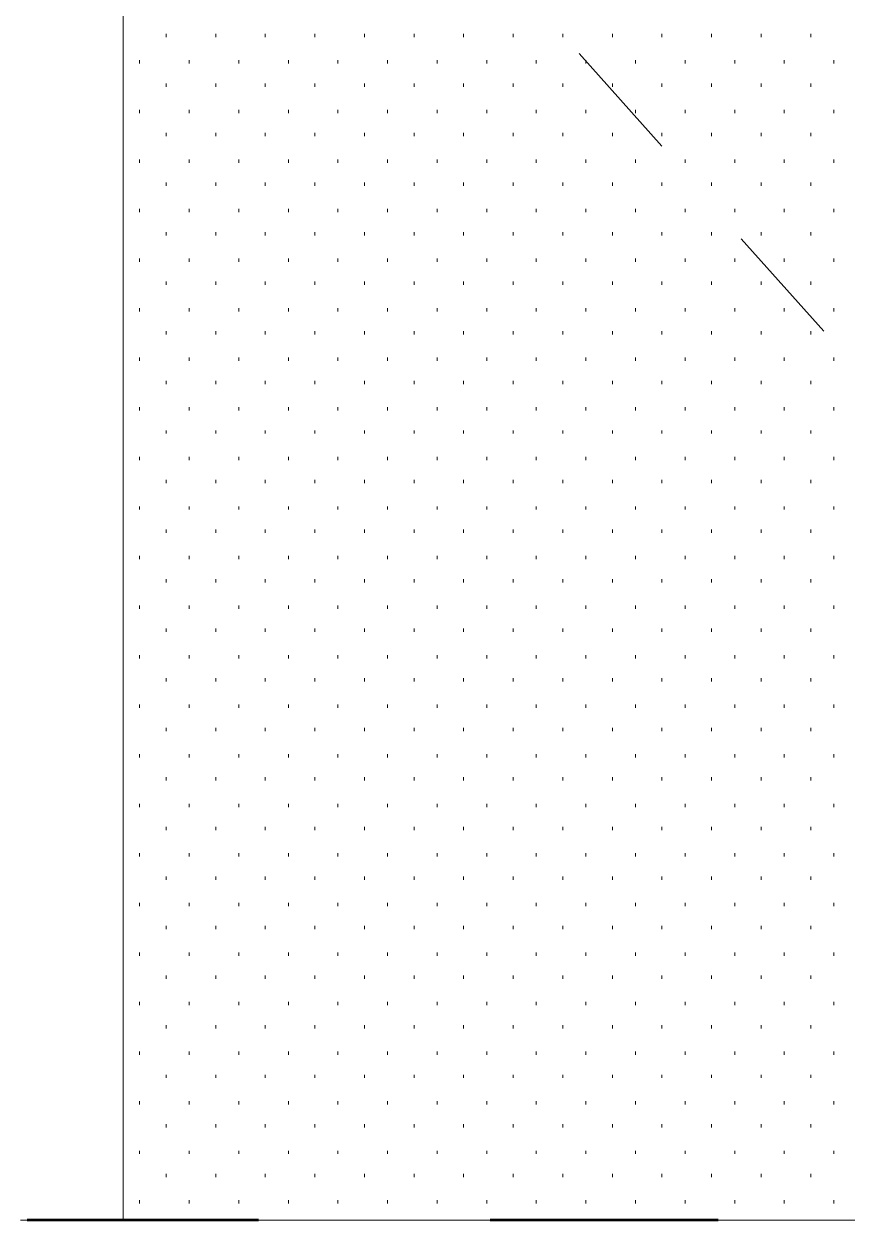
# Model space of a CAD drawing. Header units: inches. Extents: x -6061 to 13621, y -296 to 7483.
# Drawn here: x -5353.18 to -5333.24, y 286.85 to 315.85 of the extents above; entities that cross this region are included whole.
import ezdxf

# ---------------------------------------------------------------- set-up
doc = ezdxf.new("R2010")
doc.units = ezdxf.units.IN
doc.header["$MEASUREMENT"] = 0
doc.layers.get('0').update_dxf_attribs({"linetype": 'CONTINUOUS'})

msp = doc.modelspace()

# ---------------------------------------------------------------- linework, layer by layer
at = {"color": 7, "linetype": 'Continuous', "lineweight": 9, "true_color": 0x000007}
for p, q in [((-5350.77605, 286.85294), (-5350.77605, 370.94796)), ((-5350.77605, 368.38507), (-5350.77605, 286.85294)), ((-5337.7213, 312.88235), (-5339.72357, 315.12489)), ((-5333.79687, 308.39728), (-5335.79913, 310.63982)), ((-5350.77605, 286.85294), (-5353.25886, 286.85294)), ((-5353.25886, 286.85294), (-5350.77605, 286.85294)), ((-5350.77605, 286.85294), (-5314.73533, 286.85294)), ((-5314.73533, 286.85294), (-5350.77605, 286.85294))]:
    msp.add_line(p, q, dxfattribs=at)
at = {"color": 7, "linetype": 'Continuous', "lineweight": 9, "true_color": 0xffffff}
for p, q in [((-5349.73488, 315.52534), (-5349.73488, 315.60543)), ((-5348.53352, 315.52534), (-5348.53352, 315.60543)), ((-5347.33216, 315.52534), (-5347.33216, 315.60543)), ((-5346.13081, 315.52534), (-5346.13081, 315.60543)), ((-5344.92945, 315.52534), (-5344.92945, 315.60543)), ((-5343.72809, 315.52534), (-5343.72809, 315.60543)), ((-5342.52673, 315.52534), (-5342.52673, 315.60543)), ((-5341.32538, 315.52534), (-5341.32538, 315.60543)), ((-5340.12402, 315.52534), (-5340.12402, 315.60543)), ((-5338.92266, 315.52534), (-5338.92266, 315.60543)), ((-5337.7213, 315.52534), (-5337.7213, 315.60543)), ((-5336.51995, 315.52534), (-5336.51995, 315.60543)), ((-5335.31859, 315.52534), (-5335.31859, 315.60543)), ((-5334.11723, 315.52534), (-5334.11723, 315.60543)), ((-5350.3756, 314.88462), (-5350.3756, 314.96471)), ((-5349.17424, 314.88462), (-5349.17424, 314.96471)), ((-5347.97289, 314.88462), (-5347.97289, 314.96471)), ((-5346.77153, 314.88462), (-5346.77153, 314.96471)), ((-5345.57017, 314.88462), (-5345.57017, 314.96471)), ((-5344.36881, 314.88462), (-5344.36881, 314.96471)), ((-5343.16746, 314.88462), (-5343.16746, 314.96471)), ((-5341.9661, 314.88462), (-5341.9661, 314.96471)), ((-5340.76474, 314.88462), (-5340.76474, 314.96471)), ((-5339.56338, 314.88462), (-5339.56338, 314.96471)), ((-5338.36203, 314.88462), (-5338.36203, 314.96471)), ((-5337.16067, 314.88462), (-5337.16067, 314.96471)), ((-5335.95931, 314.88462), (-5335.95931, 314.96471)), ((-5334.75795, 314.88462), (-5334.75795, 314.96471)), ((-5333.5566, 314.88462), (-5333.5566, 314.96471)), ((-5349.73488, 314.32398), (-5349.73488, 314.40407)), ((-5348.53352, 314.32398), (-5348.53352, 314.40407)), ((-5347.33216, 314.32398), (-5347.33216, 314.40407)), ((-5346.13081, 314.32398), (-5346.13081, 314.40407)), ((-5344.92945, 314.32398), (-5344.92945, 314.40407)), ((-5343.72809, 314.32398), (-5343.72809, 314.40407)), ((-5342.52673, 314.32398), (-5342.52673, 314.40407)), ((-5341.32538, 314.32398), (-5341.32538, 314.40407)), ((-5340.12402, 314.32398), (-5340.12402, 314.40407)), ((-5338.92266, 314.32398), (-5338.92266, 314.40407)), ((-5337.7213, 314.32398), (-5337.7213, 314.40407)), ((-5336.51995, 314.32398), (-5336.51995, 314.40407)), ((-5335.31859, 314.32398), (-5335.31859, 314.40407)), ((-5334.11723, 314.32398), (-5334.11723, 314.40407)), ((-5350.3756, 313.68326), (-5350.3756, 313.76335)), ((-5349.17424, 313.68326), (-5349.17424, 313.76335)), ((-5347.97289, 313.68326), (-5347.97289, 313.76335)), ((-5346.77153, 313.68326), (-5346.77153, 313.76335)), ((-5345.57017, 313.68326), (-5345.57017, 313.76335)), ((-5344.36881, 313.68326), (-5344.36881, 313.76335)), ((-5343.16746, 313.68326), (-5343.16746, 313.76335)), ((-5341.9661, 313.68326), (-5341.9661, 313.76335)), ((-5340.76474, 313.68326), (-5340.76474, 313.76335)), ((-5339.56338, 313.68326), (-5339.56338, 313.76335)), ((-5338.36203, 313.68326), (-5338.36203, 313.76335)), ((-5337.16067, 313.68326), (-5337.16067, 313.76335)), ((-5335.95931, 313.68326), (-5335.95931, 313.76335)), ((-5334.75795, 313.68326), (-5334.75795, 313.76335)), ((-5333.5566, 313.68326), (-5333.5566, 313.76335)), ((-5349.73488, 313.12262), (-5349.73488, 313.20271)), ((-5348.53352, 313.12262), (-5348.53352, 313.20271)), ((-5347.33216, 313.12262), (-5347.33216, 313.20271)), ((-5346.13081, 313.12262), (-5346.13081, 313.20271)), ((-5344.92945, 313.12262), (-5344.92945, 313.20271)), ((-5343.72809, 313.12262), (-5343.72809, 313.20271)), ((-5342.52673, 313.12262), (-5342.52673, 313.20271)), ((-5341.32538, 313.12262), (-5341.32538, 313.20271)), ((-5340.12402, 313.12262), (-5340.12402, 313.20271)), ((-5338.92266, 313.12262), (-5338.92266, 313.20271)), ((-5337.7213, 313.12262), (-5337.7213, 313.20271)), ((-5336.51995, 313.12262), (-5336.51995, 313.20271)), ((-5335.31859, 313.12262), (-5335.31859, 313.20271)), ((-5334.11723, 313.12262), (-5334.11723, 313.20271)), ((-5350.3756, 312.4819), (-5350.3756, 312.56199)), ((-5349.17424, 312.4819), (-5349.17424, 312.56199)), ((-5347.97289, 312.4819), (-5347.97289, 312.56199)), ((-5346.77153, 312.4819), (-5346.77153, 312.56199)), ((-5345.57017, 312.4819), (-5345.57017, 312.56199)), ((-5344.36881, 312.4819), (-5344.36881, 312.56199)), ((-5343.16746, 312.4819), (-5343.16746, 312.56199)), ((-5341.9661, 312.4819), (-5341.9661, 312.56199)), ((-5340.76474, 312.4819), (-5340.76474, 312.56199)), ((-5339.56338, 312.4819), (-5339.56338, 312.56199)), ((-5338.36203, 312.4819), (-5338.36203, 312.56199)), ((-5337.16067, 312.4819), (-5337.16067, 312.56199)), ((-5335.95931, 312.4819), (-5335.95931, 312.56199)), ((-5334.75795, 312.4819), (-5334.75795, 312.56199)), ((-5333.5566, 312.4819), (-5333.5566, 312.56199)), ((-5349.73488, 311.92127), (-5349.73488, 312.00136)), ((-5348.53352, 311.92127), (-5348.53352, 312.00136)), ((-5347.33216, 311.92127), (-5347.33216, 312.00136)), ((-5346.13081, 311.92127), (-5346.13081, 312.00136)), ((-5344.92945, 311.92127), (-5344.92945, 312.00136)), ((-5343.72809, 311.92127), (-5343.72809, 312.00136)), ((-5342.52673, 311.92127), (-5342.52673, 312.00136)), ((-5341.32538, 311.92127), (-5341.32538, 312.00136)), ((-5340.12402, 311.92127), (-5340.12402, 312.00136)), ((-5338.92266, 311.92127), (-5338.92266, 312.00136)), ((-5337.7213, 311.92127), (-5337.7213, 312.00136)), ((-5336.51995, 311.92127), (-5336.51995, 312.00136)), ((-5335.31859, 311.92127), (-5335.31859, 312.00136)), ((-5334.11723, 311.92127), (-5334.11723, 312.00136)), ((-5350.3756, 311.28054), (-5350.3756, 311.36063)), ((-5349.17424, 311.28054), (-5349.17424, 311.36063)), ((-5347.97289, 311.28054), (-5347.97289, 311.36063)), ((-5346.77153, 311.28054), (-5346.77153, 311.36063)), ((-5345.57017, 311.28054), (-5345.57017, 311.36063)), ((-5344.36881, 311.28054), (-5344.36881, 311.36063)), ((-5343.16746, 311.28054), (-5343.16746, 311.36063)), ((-5341.9661, 311.28054), (-5341.9661, 311.36063)), ((-5340.76474, 311.28054), (-5340.76474, 311.36063)), ((-5339.56338, 311.28054), (-5339.56338, 311.36063)), ((-5338.36203, 311.28054), (-5338.36203, 311.36063)), ((-5337.16067, 311.28054), (-5337.16067, 311.36063)), ((-5335.95931, 311.28054), (-5335.95931, 311.36063)), ((-5334.75795, 311.28054), (-5334.75795, 311.36063)), ((-5333.5566, 311.28054), (-5333.5566, 311.36063)), ((-5349.73488, 310.71991), (-5349.73488, 310.8)), ((-5348.53352, 310.71991), (-5348.53352, 310.8)), ((-5347.33216, 310.71991), (-5347.33216, 310.8)), ((-5346.13081, 310.71991), (-5346.13081, 310.8)), ((-5344.92945, 310.71991), (-5344.92945, 310.8)), ((-5343.72809, 310.71991), (-5343.72809, 310.8)), ((-5342.52673, 310.71991), (-5342.52673, 310.8)), ((-5341.32538, 310.71991), (-5341.32538, 310.8)), ((-5340.12402, 310.71991), (-5340.12402, 310.8)), ((-5338.92266, 310.71991), (-5338.92266, 310.8)), ((-5337.7213, 310.71991), (-5337.7213, 310.8)), ((-5336.51995, 310.71991), (-5336.51995, 310.8)), ((-5335.31859, 310.71991), (-5335.31859, 310.8)), ((-5334.11723, 310.71991), (-5334.11723, 310.8)), ((-5350.3756, 310.07919), (-5350.3756, 310.15928)), ((-5349.17424, 310.07919), (-5349.17424, 310.15928)), ((-5347.97289, 310.07919), (-5347.97289, 310.15928)), ((-5346.77153, 310.07919), (-5346.77153, 310.15928)), ((-5345.57017, 310.07919), (-5345.57017, 310.15928)), ((-5344.36881, 310.07919), (-5344.36881, 310.15928)), ((-5343.16746, 310.07919), (-5343.16746, 310.15928)), ((-5341.9661, 310.07919), (-5341.9661, 310.15928)), ((-5340.76474, 310.07919), (-5340.76474, 310.15928)), ((-5339.56338, 310.07919), (-5339.56338, 310.15928)), ((-5338.36203, 310.07919), (-5338.36203, 310.15928)), ((-5337.16067, 310.07919), (-5337.16067, 310.15928)), ((-5335.95931, 310.07919), (-5335.95931, 310.15928)), ((-5334.75795, 310.07919), (-5334.75795, 310.15928)), ((-5333.5566, 310.07919), (-5333.5566, 310.15928)), ((-5349.73488, 309.51855), (-5349.73488, 309.59864)), ((-5348.53352, 309.51855), (-5348.53352, 309.59864)), ((-5347.33216, 309.51855), (-5347.33216, 309.59864)), ((-5346.13081, 309.51855), (-5346.13081, 309.59864)), ((-5344.92945, 309.51855), (-5344.92945, 309.59864)), ((-5343.72809, 309.51855), (-5343.72809, 309.59864)), ((-5342.52673, 309.51855), (-5342.52673, 309.59864)), ((-5341.32538, 309.51855), (-5341.32538, 309.59864)), ((-5340.12402, 309.51855), (-5340.12402, 309.59864)), ((-5338.92266, 309.51855), (-5338.92266, 309.59864)), ((-5337.7213, 309.51855), (-5337.7213, 309.59864)), ((-5336.51995, 309.51855), (-5336.51995, 309.59864)), ((-5335.31859, 309.51855), (-5335.31859, 309.59864)), ((-5334.11723, 309.51855), (-5334.11723, 309.59864)), ((-5350.3756, 308.87783), (-5350.3756, 308.95792)), ((-5349.17424, 308.87783), (-5349.17424, 308.95792)), ((-5347.97289, 308.87783), (-5347.97289, 308.95792)), ((-5346.77153, 308.87783), (-5346.77153, 308.95792)), ((-5345.57017, 308.87783), (-5345.57017, 308.95792)), ((-5344.36881, 308.87783), (-5344.36881, 308.95792)), ((-5343.16746, 308.87783), (-5343.16746, 308.95792)), ((-5341.9661, 308.87783), (-5341.9661, 308.95792)), ((-5340.76474, 308.87783), (-5340.76474, 308.95792)), ((-5339.56338, 308.87783), (-5339.56338, 308.95792)), ((-5338.36203, 308.87783), (-5338.36203, 308.95792)), ((-5337.16067, 308.87783), (-5337.16067, 308.95792)), ((-5335.95931, 308.87783), (-5335.95931, 308.95792)), ((-5334.75795, 308.87783), (-5334.75795, 308.95792)), ((-5333.5566, 308.87783), (-5333.5566, 308.95792)), ((-5349.73488, 308.31719), (-5349.73488, 308.39728)), ((-5348.53352, 308.31719), (-5348.53352, 308.39728)), ((-5347.33216, 308.31719), (-5347.33216, 308.39728)), ((-5346.13081, 308.31719), (-5346.13081, 308.39728)), ((-5344.92945, 308.31719), (-5344.92945, 308.39728)), ((-5343.72809, 308.31719), (-5343.72809, 308.39728)), ((-5342.52673, 308.31719), (-5342.52673, 308.39728)), ((-5341.32538, 308.31719), (-5341.32538, 308.39728)), ((-5340.12402, 308.31719), (-5340.12402, 308.39728)), ((-5338.92266, 308.31719), (-5338.92266, 308.39728)), ((-5337.7213, 308.31719), (-5337.7213, 308.39728)), ((-5336.51995, 308.31719), (-5336.51995, 308.39728)), ((-5335.31859, 308.31719), (-5335.31859, 308.39728)), ((-5334.11723, 308.31719), (-5334.11723, 308.39728)), ((-5350.3756, 307.67647), (-5350.3756, 307.75656)), ((-5349.17424, 307.67647), (-5349.17424, 307.75656)), ((-5347.97289, 307.67647), (-5347.97289, 307.75656)), ((-5346.77153, 307.67647), (-5346.77153, 307.75656)), ((-5345.57017, 307.67647), (-5345.57017, 307.75656)), ((-5344.36881, 307.67647), (-5344.36881, 307.75656)), ((-5343.16746, 307.67647), (-5343.16746, 307.75656)), ((-5341.9661, 307.67647), (-5341.9661, 307.75656)), ((-5340.76474, 307.67647), (-5340.76474, 307.75656)), ((-5339.56338, 307.67647), (-5339.56338, 307.75656)), ((-5338.36203, 307.67647), (-5338.36203, 307.75656)), ((-5337.16067, 307.67647), (-5337.16067, 307.75656)), ((-5335.95931, 307.67647), (-5335.95931, 307.75656)), ((-5334.75795, 307.67647), (-5334.75795, 307.75656)), ((-5333.5566, 307.67647), (-5333.5566, 307.75656)), ((-5349.73488, 307.11584), (-5349.73488, 307.19593)), ((-5348.53352, 307.11584), (-5348.53352, 307.19593)), ((-5347.33216, 307.11584), (-5347.33216, 307.19593)), ((-5346.13081, 307.11584), (-5346.13081, 307.19593)), ((-5344.92945, 307.11584), (-5344.92945, 307.19593)), ((-5343.72809, 307.11584), (-5343.72809, 307.19593)), ((-5342.52673, 307.11584), (-5342.52673, 307.19593)), ((-5341.32538, 307.11584), (-5341.32538, 307.19593)), ((-5340.12402, 307.11584), (-5340.12402, 307.19593)), ((-5338.92266, 307.11584), (-5338.92266, 307.19593)), ((-5337.7213, 307.11584), (-5337.7213, 307.19593)), ((-5336.51995, 307.11584), (-5336.51995, 307.19593)), ((-5335.31859, 307.11584), (-5335.31859, 307.19593)), ((-5334.11723, 307.11584), (-5334.11723, 307.19593)), ((-5350.3756, 306.47511), (-5350.3756, 306.5552)), ((-5349.17424, 306.47511), (-5349.17424, 306.5552)), ((-5347.97289, 306.47511), (-5347.97289, 306.5552)), ((-5346.77153, 306.47511), (-5346.77153, 306.5552)), ((-5345.57017, 306.47511), (-5345.57017, 306.5552)), ((-5344.36881, 306.47511), (-5344.36881, 306.5552)), ((-5343.16746, 306.47511), (-5343.16746, 306.5552)), ((-5341.9661, 306.47511), (-5341.9661, 306.5552)), ((-5340.76474, 306.47511), (-5340.76474, 306.5552)), ((-5339.56338, 306.47511), (-5339.56338, 306.5552)), ((-5338.36203, 306.47511), (-5338.36203, 306.5552)), ((-5337.16067, 306.47511), (-5337.16067, 306.5552)), ((-5335.95931, 306.47511), (-5335.95931, 306.5552)), ((-5334.75795, 306.47511), (-5334.75795, 306.5552)), ((-5333.5566, 306.47511), (-5333.5566, 306.5552)), ((-5349.73488, 305.91448), (-5349.73488, 305.99457)), ((-5348.53352, 305.91448), (-5348.53352, 305.99457)), ((-5347.33216, 305.91448), (-5347.33216, 305.99457)), ((-5346.13081, 305.91448), (-5346.13081, 305.99457)), ((-5344.92945, 305.91448), (-5344.92945, 305.99457)), ((-5343.72809, 305.91448), (-5343.72809, 305.99457)), ((-5342.52673, 305.91448), (-5342.52673, 305.99457)), ((-5341.32538, 305.91448), (-5341.32538, 305.99457)), ((-5340.12402, 305.91448), (-5340.12402, 305.99457)), ((-5338.92266, 305.91448), (-5338.92266, 305.99457)), ((-5337.7213, 305.91448), (-5337.7213, 305.99457)), ((-5336.51995, 305.91448), (-5336.51995, 305.99457)), ((-5335.31859, 305.91448), (-5335.31859, 305.99457)), ((-5334.11723, 305.91448), (-5334.11723, 305.99457)), ((-5350.3756, 305.27376), (-5350.3756, 305.35385)), ((-5349.17424, 305.27376), (-5349.17424, 305.35385)), ((-5347.97289, 305.27376), (-5347.97289, 305.35385)), ((-5346.77153, 305.27376), (-5346.77153, 305.35385)), ((-5345.57017, 305.27376), (-5345.57017, 305.35385)), ((-5344.36881, 305.27376), (-5344.36881, 305.35385)), ((-5343.16746, 305.27376), (-5343.16746, 305.35385)), ((-5341.9661, 305.27376), (-5341.9661, 305.35385)), ((-5340.76474, 305.27376), (-5340.76474, 305.35385)), ((-5339.56338, 305.27376), (-5339.56338, 305.35385)), ((-5338.36203, 305.27376), (-5338.36203, 305.35385)), ((-5337.16067, 305.27376), (-5337.16067, 305.35385)), ((-5335.95931, 305.27376), (-5335.95931, 305.35385)), ((-5334.75795, 305.27376), (-5334.75795, 305.35385)), ((-5333.5566, 305.27376), (-5333.5566, 305.35385)), ((-5349.73488, 304.71312), (-5349.73488, 304.79321)), ((-5348.53352, 304.71312), (-5348.53352, 304.79321)), ((-5347.33216, 304.71312), (-5347.33216, 304.79321)), ((-5346.13081, 304.71312), (-5346.13081, 304.79321)), ((-5344.92945, 304.71312), (-5344.92945, 304.79321)), ((-5343.72809, 304.71312), (-5343.72809, 304.79321)), ((-5342.52673, 304.71312), (-5342.52673, 304.79321)), ((-5341.32538, 304.71312), (-5341.32538, 304.79321)), ((-5340.12402, 304.71312), (-5340.12402, 304.79321)), ((-5338.92266, 304.71312), (-5338.92266, 304.79321)), ((-5337.7213, 304.71312), (-5337.7213, 304.79321)), ((-5336.51995, 304.71312), (-5336.51995, 304.79321)), ((-5335.31859, 304.71312), (-5335.31859, 304.79321)), ((-5334.11723, 304.71312), (-5334.11723, 304.79321)), ((-5350.3756, 304.0724), (-5350.3756, 304.15249)), ((-5349.17424, 304.0724), (-5349.17424, 304.15249)), ((-5347.97289, 304.0724), (-5347.97289, 304.15249)), ((-5346.77153, 304.0724), (-5346.77153, 304.15249)), ((-5345.57017, 304.0724), (-5345.57017, 304.15249)), ((-5344.36881, 304.0724), (-5344.36881, 304.15249)), ((-5343.16746, 304.0724), (-5343.16746, 304.15249)), ((-5341.9661, 304.0724), (-5341.9661, 304.15249)), ((-5340.76474, 304.0724), (-5340.76474, 304.15249)), ((-5339.56338, 304.0724), (-5339.56338, 304.15249)), ((-5338.36203, 304.0724), (-5338.36203, 304.15249)), ((-5337.16067, 304.0724), (-5337.16067, 304.15249)), ((-5335.95931, 304.0724), (-5335.95931, 304.15249)), ((-5334.75795, 304.0724), (-5334.75795, 304.15249)), ((-5333.5566, 304.0724), (-5333.5566, 304.15249)), ((-5349.73488, 303.51176), (-5349.73488, 303.59185)), ((-5348.53352, 303.51176), (-5348.53352, 303.59185)), ((-5347.33216, 303.51176), (-5347.33216, 303.59185)), ((-5346.13081, 303.51176), (-5346.13081, 303.59185)), ((-5344.92945, 303.51176), (-5344.92945, 303.59185)), ((-5343.72809, 303.51176), (-5343.72809, 303.59185)), ((-5342.52673, 303.51176), (-5342.52673, 303.59185)), ((-5341.32538, 303.51176), (-5341.32538, 303.59185)), ((-5340.12402, 303.51176), (-5340.12402, 303.59185)), ((-5338.92266, 303.51176), (-5338.92266, 303.59185)), ((-5337.7213, 303.51176), (-5337.7213, 303.59185)), ((-5336.51995, 303.51176), (-5336.51995, 303.59185)), ((-5335.31859, 303.51176), (-5335.31859, 303.59185)), ((-5334.11723, 303.51176), (-5334.11723, 303.59185)), ((-5350.3756, 302.87104), (-5350.3756, 302.95113)), ((-5349.17424, 302.87104), (-5349.17424, 302.95113)), ((-5347.97289, 302.87104), (-5347.97289, 302.95113)), ((-5346.77153, 302.87104), (-5346.77153, 302.95113)), ((-5345.57017, 302.87104), (-5345.57017, 302.95113)), ((-5344.36881, 302.87104), (-5344.36881, 302.95113)), ((-5343.16746, 302.87104), (-5343.16746, 302.95113)), ((-5341.9661, 302.87104), (-5341.9661, 302.95113)), ((-5340.76474, 302.87104), (-5340.76474, 302.95113)), ((-5339.56338, 302.87104), (-5339.56338, 302.95113)), ((-5338.36203, 302.87104), (-5338.36203, 302.95113)), ((-5337.16067, 302.87104), (-5337.16067, 302.95113)), ((-5335.95931, 302.87104), (-5335.95931, 302.95113)), ((-5334.75795, 302.87104), (-5334.75795, 302.95113)), ((-5333.5566, 302.87104), (-5333.5566, 302.95113)), ((-5349.73488, 302.31041), (-5349.73488, 302.3905)), ((-5348.53352, 302.31041), (-5348.53352, 302.3905)), ((-5347.33216, 302.31041), (-5347.33216, 302.3905)), ((-5346.13081, 302.31041), (-5346.13081, 302.3905)), ((-5344.92945, 302.31041), (-5344.92945, 302.3905)), ((-5343.72809, 302.31041), (-5343.72809, 302.3905)), ((-5342.52673, 302.31041), (-5342.52673, 302.3905)), ((-5341.32538, 302.31041), (-5341.32538, 302.3905)), ((-5340.12402, 302.31041), (-5340.12402, 302.3905)), ((-5338.92266, 302.31041), (-5338.92266, 302.3905)), ((-5337.7213, 302.31041), (-5337.7213, 302.3905)), ((-5336.51995, 302.31041), (-5336.51995, 302.3905)), ((-5335.31859, 302.31041), (-5335.31859, 302.3905)), ((-5334.11723, 302.31041), (-5334.11723, 302.3905)), ((-5350.3756, 301.66968), (-5350.3756, 301.74977)), ((-5349.17424, 301.66968), (-5349.17424, 301.74977)), ((-5347.97289, 301.66968), (-5347.97289, 301.74977)), ((-5346.77153, 301.66968), (-5346.77153, 301.74977)), ((-5345.57017, 301.66968), (-5345.57017, 301.74977)), ((-5344.36881, 301.66968), (-5344.36881, 301.74977)), ((-5343.16746, 301.66968), (-5343.16746, 301.74977)), ((-5341.9661, 301.66968), (-5341.9661, 301.74977)), ((-5340.76474, 301.66968), (-5340.76474, 301.74977)), ((-5339.56338, 301.66968), (-5339.56338, 301.74977)), ((-5338.36203, 301.66968), (-5338.36203, 301.74977)), ((-5337.16067, 301.66968), (-5337.16067, 301.74977)), ((-5335.95931, 301.66968), (-5335.95931, 301.74977)), ((-5334.75795, 301.66968), (-5334.75795, 301.74977)), ((-5333.5566, 301.66968), (-5333.5566, 301.74977)), ((-5349.73488, 301.10905), (-5349.73488, 301.18914)), ((-5348.53352, 301.10905), (-5348.53352, 301.18914)), ((-5347.33216, 301.10905), (-5347.33216, 301.18914)), ((-5346.13081, 301.10905), (-5346.13081, 301.18914)), ((-5344.92945, 301.10905), (-5344.92945, 301.18914)), ((-5343.72809, 301.10905), (-5343.72809, 301.18914)), ((-5342.52673, 301.10905), (-5342.52673, 301.18914)), ((-5341.32538, 301.10905), (-5341.32538, 301.18914)), ((-5340.12402, 301.10905), (-5340.12402, 301.18914)), ((-5338.92266, 301.10905), (-5338.92266, 301.18914)), ((-5337.7213, 301.10905), (-5337.7213, 301.18914)), ((-5336.51995, 301.10905), (-5336.51995, 301.18914)), ((-5335.31859, 301.10905), (-5335.31859, 301.18914)), ((-5334.11723, 301.10905), (-5334.11723, 301.18914)), ((-5350.3756, 300.46833), (-5350.3756, 300.54842)), ((-5349.17424, 300.46833), (-5349.17424, 300.54842)), ((-5347.97289, 300.46833), (-5347.97289, 300.54842)), ((-5346.77153, 300.46833), (-5346.77153, 300.54842)), ((-5345.57017, 300.46833), (-5345.57017, 300.54842)), ((-5344.36881, 300.46833), (-5344.36881, 300.54842)), ((-5343.16746, 300.46833), (-5343.16746, 300.54842)), ((-5341.9661, 300.46833), (-5341.9661, 300.54842)), ((-5340.76474, 300.46833), (-5340.76474, 300.54842)), ((-5339.56338, 300.46833), (-5339.56338, 300.54842)), ((-5338.36203, 300.46833), (-5338.36203, 300.54842)), ((-5337.16067, 300.46833), (-5337.16067, 300.54842)), ((-5335.95931, 300.46833), (-5335.95931, 300.54842)), ((-5334.75795, 300.46833), (-5334.75795, 300.54842)), ((-5333.5566, 300.46833), (-5333.5566, 300.54842)), ((-5349.73488, 299.90769), (-5349.73488, 299.98778)), ((-5348.53352, 299.90769), (-5348.53352, 299.98778)), ((-5347.33216, 299.90769), (-5347.33216, 299.98778)), ((-5346.13081, 299.90769), (-5346.13081, 299.98778)), ((-5344.92945, 299.90769), (-5344.92945, 299.98778)), ((-5343.72809, 299.90769), (-5343.72809, 299.98778)), ((-5342.52673, 299.90769), (-5342.52673, 299.98778)), ((-5341.32538, 299.90769), (-5341.32538, 299.98778)), ((-5340.12402, 299.90769), (-5340.12402, 299.98778)), ((-5338.92266, 299.90769), (-5338.92266, 299.98778)), ((-5337.7213, 299.90769), (-5337.7213, 299.98778)), ((-5336.51995, 299.90769), (-5336.51995, 299.98778)), ((-5335.31859, 299.90769), (-5335.31859, 299.98778)), ((-5334.11723, 299.90769), (-5334.11723, 299.98778)), ((-5350.3756, 299.26697), (-5350.3756, 299.34706)), ((-5349.17424, 299.26697), (-5349.17424, 299.34706)), ((-5347.97289, 299.26697), (-5347.97289, 299.34706)), ((-5346.77153, 299.26697), (-5346.77153, 299.34706)), ((-5345.57017, 299.26697), (-5345.57017, 299.34706)), ((-5344.36881, 299.26697), (-5344.36881, 299.34706)), ((-5343.16746, 299.26697), (-5343.16746, 299.34706)), ((-5341.9661, 299.26697), (-5341.9661, 299.34706)), ((-5340.76474, 299.26697), (-5340.76474, 299.34706)), ((-5339.56338, 299.26697), (-5339.56338, 299.34706)), ((-5338.36203, 299.26697), (-5338.36203, 299.34706)), ((-5337.16067, 299.26697), (-5337.16067, 299.34706)), ((-5335.95931, 299.26697), (-5335.95931, 299.34706)), ((-5334.75795, 299.26697), (-5334.75795, 299.34706)), ((-5333.5566, 299.26697), (-5333.5566, 299.34706)), ((-5349.73488, 298.70633), (-5349.73488, 298.78643)), ((-5348.53352, 298.70633), (-5348.53352, 298.78643)), ((-5347.33216, 298.70633), (-5347.33216, 298.78643)), ((-5346.13081, 298.70633), (-5346.13081, 298.78643)), ((-5344.92945, 298.70633), (-5344.92945, 298.78643)), ((-5343.72809, 298.70633), (-5343.72809, 298.78643)), ((-5342.52673, 298.70633), (-5342.52673, 298.78643)), ((-5341.32538, 298.70633), (-5341.32538, 298.78643)), ((-5340.12402, 298.70633), (-5340.12402, 298.78643)), ((-5338.92266, 298.70633), (-5338.92266, 298.78643)), ((-5337.7213, 298.70633), (-5337.7213, 298.78643)), ((-5336.51995, 298.70633), (-5336.51995, 298.78643)), ((-5335.31859, 298.70633), (-5335.31859, 298.78643)), ((-5334.11723, 298.70633), (-5334.11723, 298.78643)), ((-5350.3756, 298.06561), (-5350.3756, 298.1457)), ((-5349.17424, 298.06561), (-5349.17424, 298.1457)), ((-5347.97289, 298.06561), (-5347.97289, 298.1457)), ((-5346.77153, 298.06561), (-5346.77153, 298.1457)), ((-5345.57017, 298.06561), (-5345.57017, 298.1457)), ((-5344.36881, 298.06561), (-5344.36881, 298.1457)), ((-5343.16746, 298.06561), (-5343.16746, 298.1457)), ((-5341.9661, 298.06561), (-5341.9661, 298.1457)), ((-5340.76474, 298.06561), (-5340.76474, 298.1457)), ((-5339.56338, 298.06561), (-5339.56338, 298.1457)), ((-5338.36203, 298.06561), (-5338.36203, 298.1457)), ((-5337.16067, 298.06561), (-5337.16067, 298.1457)), ((-5335.95931, 298.06561), (-5335.95931, 298.1457)), ((-5334.75795, 298.06561), (-5334.75795, 298.1457)), ((-5333.5566, 298.06561), (-5333.5566, 298.1457)), ((-5349.73488, 297.50498), (-5349.73488, 297.58507)), ((-5348.53352, 297.50498), (-5348.53352, 297.58507)), ((-5347.33216, 297.50498), (-5347.33216, 297.58507)), ((-5346.13081, 297.50498), (-5346.13081, 297.58507)), ((-5344.92945, 297.50498), (-5344.92945, 297.58507)), ((-5343.72809, 297.50498), (-5343.72809, 297.58507)), ((-5342.52673, 297.50498), (-5342.52673, 297.58507)), ((-5341.32538, 297.50498), (-5341.32538, 297.58507)), ((-5340.12402, 297.50498), (-5340.12402, 297.58507)), ((-5338.92266, 297.50498), (-5338.92266, 297.58507)), ((-5337.7213, 297.50498), (-5337.7213, 297.58507)), ((-5336.51995, 297.50498), (-5336.51995, 297.58507)), ((-5335.31859, 297.50498), (-5335.31859, 297.58507)), ((-5334.11723, 297.50498), (-5334.11723, 297.58507)), ((-5350.3756, 296.86425), (-5350.3756, 296.94434)), ((-5349.17424, 296.86425), (-5349.17424, 296.94434)), ((-5347.97289, 296.86425), (-5347.97289, 296.94434)), ((-5346.77153, 296.86425), (-5346.77153, 296.94434)), ((-5345.57017, 296.86425), (-5345.57017, 296.94434)), ((-5344.36881, 296.86425), (-5344.36881, 296.94434)), ((-5343.16746, 296.86425), (-5343.16746, 296.94434)), ((-5341.9661, 296.86425), (-5341.9661, 296.94434)), ((-5340.76474, 296.86425), (-5340.76474, 296.94434)), ((-5339.56338, 296.86425), (-5339.56338, 296.94434)), ((-5338.36203, 296.86425), (-5338.36203, 296.94434)), ((-5337.16067, 296.86425), (-5337.16067, 296.94434)), ((-5335.95931, 296.86425), (-5335.95931, 296.94434)), ((-5334.75795, 296.86425), (-5334.75795, 296.94434)), ((-5333.5566, 296.86425), (-5333.5566, 296.94434)), ((-5349.73488, 296.30362), (-5349.73488, 296.38371)), ((-5348.53352, 296.30362), (-5348.53352, 296.38371)), ((-5347.33216, 296.30362), (-5347.33216, 296.38371)), ((-5346.13081, 296.30362), (-5346.13081, 296.38371)), ((-5344.92945, 296.30362), (-5344.92945, 296.38371)), ((-5343.72809, 296.30362), (-5343.72809, 296.38371)), ((-5342.52673, 296.30362), (-5342.52673, 296.38371)), ((-5341.32538, 296.30362), (-5341.32538, 296.38371)), ((-5340.12402, 296.30362), (-5340.12402, 296.38371)), ((-5338.92266, 296.30362), (-5338.92266, 296.38371)), ((-5337.7213, 296.30362), (-5337.7213, 296.38371)), ((-5336.51995, 296.30362), (-5336.51995, 296.38371)), ((-5335.31859, 296.30362), (-5335.31859, 296.38371)), ((-5334.11723, 296.30362), (-5334.11723, 296.38371)), ((-5350.3756, 295.6629), (-5350.3756, 295.74299)), ((-5349.17424, 295.6629), (-5349.17424, 295.74299)), ((-5347.97289, 295.6629), (-5347.97289, 295.74299)), ((-5346.77153, 295.6629), (-5346.77153, 295.74299)), ((-5345.57017, 295.6629), (-5345.57017, 295.74299)), ((-5344.36881, 295.6629), (-5344.36881, 295.74299)), ((-5343.16746, 295.6629), (-5343.16746, 295.74299)), ((-5341.9661, 295.6629), (-5341.9661, 295.74299)), ((-5340.76474, 295.6629), (-5340.76474, 295.74299)), ((-5339.56338, 295.6629), (-5339.56338, 295.74299)), ((-5338.36203, 295.6629), (-5338.36203, 295.74299)), ((-5337.16067, 295.6629), (-5337.16067, 295.74299)), ((-5335.95931, 295.6629), (-5335.95931, 295.74299)), ((-5334.75795, 295.6629), (-5334.75795, 295.74299)), ((-5333.5566, 295.6629), (-5333.5566, 295.74299)), ((-5349.73488, 295.10226), (-5349.73488, 295.18235)), ((-5348.53352, 295.10226), (-5348.53352, 295.18235)), ((-5347.33216, 295.10226), (-5347.33216, 295.18235)), ((-5346.13081, 295.10226), (-5346.13081, 295.18235)), ((-5344.92945, 295.10226), (-5344.92945, 295.18235)), ((-5343.72809, 295.10226), (-5343.72809, 295.18235)), ((-5342.52673, 295.10226), (-5342.52673, 295.18235)), ((-5341.32538, 295.10226), (-5341.32538, 295.18235)), ((-5340.12402, 295.10226), (-5340.12402, 295.18235)), ((-5338.92266, 295.10226), (-5338.92266, 295.18235)), ((-5337.7213, 295.10226), (-5337.7213, 295.18235)), ((-5336.51995, 295.10226), (-5336.51995, 295.18235)), ((-5335.31859, 295.10226), (-5335.31859, 295.18235)), ((-5334.11723, 295.10226), (-5334.11723, 295.18235)), ((-5350.3756, 294.46154), (-5350.3756, 294.54163)), ((-5349.17424, 294.46154), (-5349.17424, 294.54163)), ((-5347.97289, 294.46154), (-5347.97289, 294.54163)), ((-5346.77153, 294.46154), (-5346.77153, 294.54163)), ((-5345.57017, 294.46154), (-5345.57017, 294.54163)), ((-5344.36881, 294.46154), (-5344.36881, 294.54163)), ((-5343.16746, 294.46154), (-5343.16746, 294.54163)), ((-5341.9661, 294.46154), (-5341.9661, 294.54163)), ((-5340.76474, 294.46154), (-5340.76474, 294.54163)), ((-5339.56338, 294.46154), (-5339.56338, 294.54163)), ((-5338.36203, 294.46154), (-5338.36203, 294.54163)), ((-5337.16067, 294.46154), (-5337.16067, 294.54163)), ((-5335.95931, 294.46154), (-5335.95931, 294.54163)), ((-5334.75795, 294.46154), (-5334.75795, 294.54163)), ((-5333.5566, 294.46154), (-5333.5566, 294.54163)), ((-5349.73488, 293.9009), (-5349.73488, 293.981)), ((-5348.53352, 293.9009), (-5348.53352, 293.981)), ((-5347.33216, 293.9009), (-5347.33216, 293.981)), ((-5346.13081, 293.9009), (-5346.13081, 293.981)), ((-5344.92945, 293.9009), (-5344.92945, 293.981)), ((-5343.72809, 293.9009), (-5343.72809, 293.981)), ((-5342.52673, 293.9009), (-5342.52673, 293.981)), ((-5341.32538, 293.9009), (-5341.32538, 293.981)), ((-5340.12402, 293.9009), (-5340.12402, 293.981)), ((-5338.92266, 293.9009), (-5338.92266, 293.981)), ((-5337.7213, 293.9009), (-5337.7213, 293.981)), ((-5336.51995, 293.9009), (-5336.51995, 293.981)), ((-5335.31859, 293.9009), (-5335.31859, 293.981)), ((-5334.11723, 293.9009), (-5334.11723, 293.981)), ((-5350.3756, 293.26018), (-5350.3756, 293.34027)), ((-5349.17424, 293.26018), (-5349.17424, 293.34027)), ((-5347.97289, 293.26018), (-5347.97289, 293.34027)), ((-5346.77153, 293.26018), (-5346.77153, 293.34027)), ((-5345.57017, 293.26018), (-5345.57017, 293.34027)), ((-5344.36881, 293.26018), (-5344.36881, 293.34027)), ((-5343.16746, 293.26018), (-5343.16746, 293.34027)), ((-5341.9661, 293.26018), (-5341.9661, 293.34027)), ((-5340.76474, 293.26018), (-5340.76474, 293.34027)), ((-5339.56338, 293.26018), (-5339.56338, 293.34027)), ((-5338.36203, 293.26018), (-5338.36203, 293.34027)), ((-5337.16067, 293.26018), (-5337.16067, 293.34027)), ((-5335.95931, 293.26018), (-5335.95931, 293.34027)), ((-5334.75795, 293.26018), (-5334.75795, 293.34027)), ((-5333.5566, 293.26018), (-5333.5566, 293.34027)), ((-5349.73488, 292.69955), (-5349.73488, 292.77964)), ((-5348.53352, 292.69955), (-5348.53352, 292.77964)), ((-5347.33216, 292.69955), (-5347.33216, 292.77964)), ((-5346.13081, 292.69955), (-5346.13081, 292.77964)), ((-5344.92945, 292.69955), (-5344.92945, 292.77964)), ((-5343.72809, 292.69955), (-5343.72809, 292.77964)), ((-5342.52673, 292.69955), (-5342.52673, 292.77964)), ((-5341.32538, 292.69955), (-5341.32538, 292.77964)), ((-5340.12402, 292.69955), (-5340.12402, 292.77964)), ((-5338.92266, 292.69955), (-5338.92266, 292.77964)), ((-5337.7213, 292.69955), (-5337.7213, 292.77964)), ((-5336.51995, 292.69955), (-5336.51995, 292.77964)), ((-5335.31859, 292.69955), (-5335.31859, 292.77964)), ((-5334.11723, 292.69955), (-5334.11723, 292.77964)), ((-5350.3756, 292.05882), (-5350.3756, 292.13891)), ((-5349.17424, 292.05882), (-5349.17424, 292.13891)), ((-5347.97289, 292.05882), (-5347.97289, 292.13891)), ((-5346.77153, 292.05882), (-5346.77153, 292.13891)), ((-5345.57017, 292.05882), (-5345.57017, 292.13891)), ((-5344.36881, 292.05882), (-5344.36881, 292.13891)), ((-5343.16746, 292.05882), (-5343.16746, 292.13891)), ((-5341.9661, 292.05882), (-5341.9661, 292.13891)), ((-5340.76474, 292.05882), (-5340.76474, 292.13891)), ((-5339.56338, 292.05882), (-5339.56338, 292.13891)), ((-5338.36203, 292.05882), (-5338.36203, 292.13891)), ((-5337.16067, 292.05882), (-5337.16067, 292.13891)), ((-5335.95931, 292.05882), (-5335.95931, 292.13891)), ((-5334.75795, 292.05882), (-5334.75795, 292.13891)), ((-5333.5566, 292.05882), (-5333.5566, 292.13891)), ((-5349.73488, 291.49819), (-5349.73488, 291.57828)), ((-5348.53352, 291.49819), (-5348.53352, 291.57828)), ((-5347.33216, 291.49819), (-5347.33216, 291.57828)), ((-5346.13081, 291.49819), (-5346.13081, 291.57828)), ((-5344.92945, 291.49819), (-5344.92945, 291.57828)), ((-5343.72809, 291.49819), (-5343.72809, 291.57828)), ((-5342.52673, 291.49819), (-5342.52673, 291.57828)), ((-5341.32538, 291.49819), (-5341.32538, 291.57828)), ((-5340.12402, 291.49819), (-5340.12402, 291.57828)), ((-5338.92266, 291.49819), (-5338.92266, 291.57828)), ((-5337.7213, 291.49819), (-5337.7213, 291.57828)), ((-5336.51995, 291.49819), (-5336.51995, 291.57828)), ((-5335.31859, 291.49819), (-5335.31859, 291.57828)), ((-5334.11723, 291.49819), (-5334.11723, 291.57828)), ((-5350.3756, 290.85747), (-5350.3756, 290.93756)), ((-5349.17424, 290.85747), (-5349.17424, 290.93756)), ((-5347.97289, 290.85747), (-5347.97289, 290.93756)), ((-5346.77153, 290.85747), (-5346.77153, 290.93756)), ((-5345.57017, 290.85747), (-5345.57017, 290.93756)), ((-5344.36881, 290.85747), (-5344.36881, 290.93756)), ((-5343.16746, 290.85747), (-5343.16746, 290.93756)), ((-5341.9661, 290.85747), (-5341.9661, 290.93756)), ((-5340.76474, 290.85747), (-5340.76474, 290.93756)), ((-5339.56338, 290.85747), (-5339.56338, 290.93756)), ((-5338.36203, 290.85747), (-5338.36203, 290.93756)), ((-5337.16067, 290.85747), (-5337.16067, 290.93756)), ((-5335.95931, 290.85747), (-5335.95931, 290.93756)), ((-5334.75795, 290.85747), (-5334.75795, 290.93756)), ((-5333.5566, 290.85747), (-5333.5566, 290.93756)), ((-5349.73488, 290.29683), (-5349.73488, 290.37692)), ((-5348.53352, 290.29683), (-5348.53352, 290.37692)), ((-5347.33216, 290.29683), (-5347.33216, 290.37692)), ((-5346.13081, 290.29683), (-5346.13081, 290.37692)), ((-5344.92945, 290.29683), (-5344.92945, 290.37692)), ((-5343.72809, 290.29683), (-5343.72809, 290.37692)), ((-5342.52673, 290.29683), (-5342.52673, 290.37692)), ((-5341.32538, 290.29683), (-5341.32538, 290.37692)), ((-5340.12402, 290.29683), (-5340.12402, 290.37692)), ((-5338.92266, 290.29683), (-5338.92266, 290.37692)), ((-5337.7213, 290.29683), (-5337.7213, 290.37692)), ((-5336.51995, 290.29683), (-5336.51995, 290.37692)), ((-5335.31859, 290.29683), (-5335.31859, 290.37692)), ((-5334.11723, 290.29683), (-5334.11723, 290.37692)), ((-5350.3756, 289.65611), (-5350.3756, 289.7362)), ((-5349.17424, 289.65611), (-5349.17424, 289.7362)), ((-5347.97289, 289.65611), (-5347.97289, 289.7362)), ((-5346.77153, 289.65611), (-5346.77153, 289.7362)), ((-5345.57017, 289.65611), (-5345.57017, 289.7362)), ((-5344.36881, 289.65611), (-5344.36881, 289.7362)), ((-5343.16746, 289.65611), (-5343.16746, 289.7362)), ((-5341.9661, 289.65611), (-5341.9661, 289.7362)), ((-5340.76474, 289.65611), (-5340.76474, 289.7362)), ((-5339.56338, 289.65611), (-5339.56338, 289.7362)), ((-5338.36203, 289.65611), (-5338.36203, 289.7362)), ((-5337.16067, 289.65611), (-5337.16067, 289.7362)), ((-5335.95931, 289.65611), (-5335.95931, 289.7362)), ((-5334.75795, 289.65611), (-5334.75795, 289.7362)), ((-5333.5566, 289.65611), (-5333.5566, 289.7362)), ((-5349.73488, 289.09547), (-5349.73488, 289.17557)), ((-5348.53352, 289.09547), (-5348.53352, 289.17557)), ((-5347.33216, 289.09547), (-5347.33216, 289.17557)), ((-5346.13081, 289.09547), (-5346.13081, 289.17557)), ((-5344.92945, 289.09547), (-5344.92945, 289.17557)), ((-5343.72809, 289.09547), (-5343.72809, 289.17557)), ((-5342.52673, 289.09547), (-5342.52673, 289.17557)), ((-5341.32538, 289.09547), (-5341.32538, 289.17557)), ((-5340.12402, 289.09547), (-5340.12402, 289.17557)), ((-5338.92266, 289.09547), (-5338.92266, 289.17557)), ((-5337.7213, 289.09547), (-5337.7213, 289.17557)), ((-5336.51995, 289.09547), (-5336.51995, 289.17557)), ((-5335.31859, 289.09547), (-5335.31859, 289.17557)), ((-5334.11723, 289.09547), (-5334.11723, 289.17557)), ((-5350.3756, 288.45475), (-5350.3756, 288.53484)), ((-5349.17424, 288.45475), (-5349.17424, 288.53484)), ((-5347.97289, 288.45475), (-5347.97289, 288.53484)), ((-5346.77153, 288.45475), (-5346.77153, 288.53484)), ((-5345.57017, 288.45475), (-5345.57017, 288.53484)), ((-5344.36881, 288.45475), (-5344.36881, 288.53484)), ((-5343.16746, 288.45475), (-5343.16746, 288.53484)), ((-5341.9661, 288.45475), (-5341.9661, 288.53484)), ((-5340.76474, 288.45475), (-5340.76474, 288.53484)), ((-5339.56338, 288.45475), (-5339.56338, 288.53484)), ((-5338.36203, 288.45475), (-5338.36203, 288.53484)), ((-5337.16067, 288.45475), (-5337.16067, 288.53484)), ((-5335.95931, 288.45475), (-5335.95931, 288.53484)), ((-5334.75795, 288.45475), (-5334.75795, 288.53484)), ((-5333.5566, 288.45475), (-5333.5566, 288.53484)), ((-5349.73488, 287.89412), (-5349.73488, 287.97421)), ((-5348.53352, 287.89412), (-5348.53352, 287.97421)), ((-5347.33216, 287.89412), (-5347.33216, 287.97421)), ((-5346.13081, 287.89412), (-5346.13081, 287.97421)), ((-5344.92945, 287.89412), (-5344.92945, 287.97421)), ((-5343.72809, 287.89412), (-5343.72809, 287.97421)), ((-5342.52673, 287.89412), (-5342.52673, 287.97421)), ((-5341.32538, 287.89412), (-5341.32538, 287.97421)), ((-5340.12402, 287.89412), (-5340.12402, 287.97421)), ((-5338.92266, 287.89412), (-5338.92266, 287.97421)), ((-5337.7213, 287.89412), (-5337.7213, 287.97421)), ((-5336.51995, 287.89412), (-5336.51995, 287.97421)), ((-5335.31859, 287.89412), (-5335.31859, 287.97421)), ((-5334.11723, 287.89412), (-5334.11723, 287.97421)), ((-5350.3756, 287.25339), (-5350.3756, 287.33348)), ((-5349.17424, 287.25339), (-5349.17424, 287.33348)), ((-5347.97289, 287.25339), (-5347.97289, 287.33348)), ((-5346.77153, 287.25339), (-5346.77153, 287.33348)), ((-5345.57017, 287.25339), (-5345.57017, 287.33348)), ((-5344.36881, 287.25339), (-5344.36881, 287.33348)), ((-5343.16746, 287.25339), (-5343.16746, 287.33348)), ((-5341.9661, 287.25339), (-5341.9661, 287.33348)), ((-5340.76474, 287.25339), (-5340.76474, 287.33348)), ((-5339.56338, 287.25339), (-5339.56338, 287.33348)), ((-5338.36203, 287.25339), (-5338.36203, 287.33348)), ((-5337.16067, 287.25339), (-5337.16067, 287.33348)), ((-5335.95931, 287.25339), (-5335.95931, 287.33348)), ((-5334.75795, 287.25339), (-5334.75795, 287.33348)), ((-5333.5566, 287.25339), (-5333.5566, 287.33348))]:
    msp.add_line(p, q, dxfattribs=at)
at = {"color": 1, "linetype": 'Continuous', "lineweight": 53, "true_color": 0x000001}
for p, q in [((-5347.49234, 286.85294), (-5353.09868, 286.85294)), ((-5336.35976, 286.85294), (-5341.88601, 286.85294))]:
    msp.add_line(p, q, dxfattribs=at)

doc.saveas('drawing.dxf')
